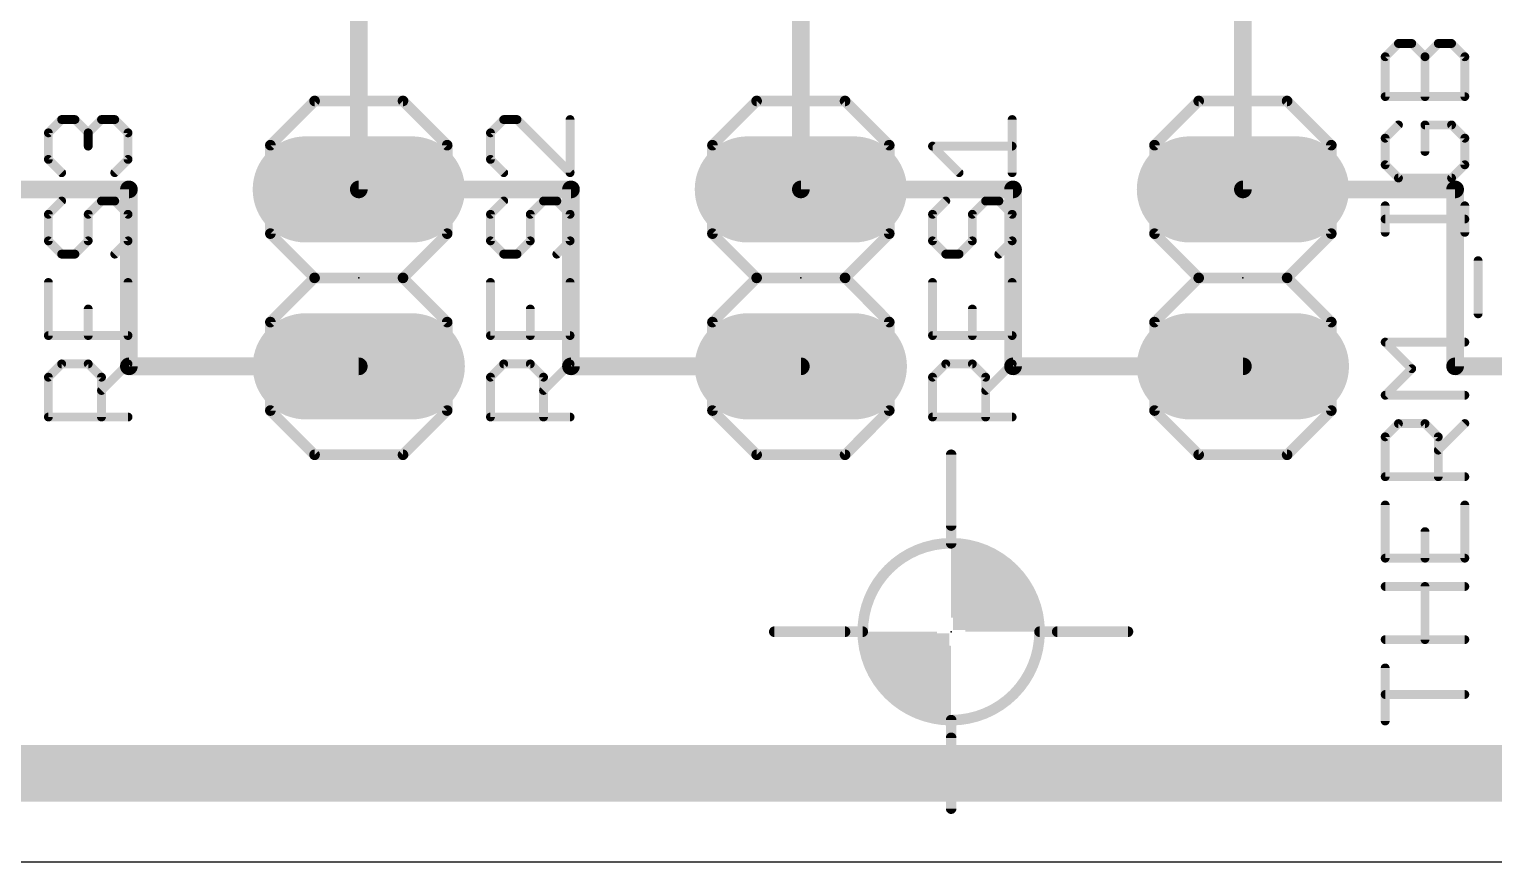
# Model space of a CAD drawing. Extents: x 2.5 to 78.6, y 0 to 52.1.
# Drawn here: x 23.46 to 44.5, y 0 to 11.95 of the extents above; entities that cross this region are included whole.
import ezdxf

# ---------------------------------------------------------------- set-up
doc = ezdxf.new("R2010")
doc.units = 0
for name, color, linetype in [('1', 22, 'CONTINUOUS'), ('16', 175, 'CONTINUOUS'), ('17', 82, 'CONTINUOUS'), ('20', 7, 'CONTINUOUS'), ('21', 253, 'CONTINUOUS'), ('23', 7, 'CONTINUOUS'), ('25', 253, 'CONTINUOUS'), ('49', 253, 'CONTINUOUS'), ('51', 253, 'CONTINUOUS')]:
    doc.layers.add(name, color=color, linetype=linetype)

# ---------------------------------------------------------------- blocks, each defined once
blk = doc.blocks.new('RECT')
blk.add_solid([(-0.5, -0.5), (0.5, -0.5), (-0.5, 0.5), (0.5, 0.5)])
blk = doc.blocks.new('LONGP100')
at = {"const_width": 1}
blk.add_lwpolyline([(-0.5, 0), (0.5, 0)], dxfattribs=at)
at = {"const_width": 0.5}
for points in [[(-0.5, 0.25, 1), (-0.5, -0.25)], [(0.5, -0.25, 1), (0.5, 0.25)]]:
    blk.add_lwpolyline(points, format="xyb", dxfattribs=at)

msp = doc.modelspace()

# ---------------------------------------------------------------- linework, layer by layer
at = {"layer": '1'}
for points, const_width in [([(28.194, 13.782), (28.194, 9.652)], 0.254), ([(34.544, 13.782), (34.544, 9.652)], 0.254), ([(40.894, 13.782), (40.894, 9.652)], 0.254), ([(21.844, 9.652), (24.892, 9.652)], 0.254), ([(24.892, 9.652), (24.892, 7.112)], 0.254), ([(28.194, 9.652), (31.242, 9.652)], 0.254), ([(31.242, 9.652), (31.242, 7.112)], 0.254), ([(34.544, 9.652), (37.592, 9.652)], 0.254), ([(37.592, 9.652), (37.592, 7.112)], 0.254), ([(40.894, 9.652), (43.942, 9.652)], 0.254), ([(43.942, 9.652), (43.942, 7.112)], 0.254), ([(24.892, 7.112), (28.194, 7.112)], 0.254), ([(31.242, 7.112), (34.544, 7.112)], 0.254), ([(37.592, 7.112), (40.894, 7.112)], 0.254), ([(43.942, 7.112), (47.244, 7.112)], 0.254), ([(36.703, 5.842), (36.703, 4.826)], 0.1524), ([(34.163, 3.302), (35.179, 3.302)], 0.1524), ([(39.243, 3.302), (38.227, 3.302)], 0.1524), ([(36.703, 0.762), (36.703, 1.778)], 0.1524), ([(3.81, 1.27), (76.2, 1.27)], 0.8128)]:
    msp.add_lwpolyline(points, dxfattribs=dict(at, const_width=const_width))
for points, const_width in [([(24.9555, 9.652, 1), (24.8285, 9.652)], 0.127), ([(24.892, 9.5885, 1), (24.892, 9.7155)], 0.127), ([(28.194, 9.7155, 1), (28.194, 9.5885)], 0.127), ([(28.1305, 9.652, 1), (28.2575, 9.652)], 0.127), ([(31.3055, 9.652, 1), (31.1785, 9.652)], 0.127), ([(31.242, 9.5885, 1), (31.242, 9.7155)], 0.127), ([(34.544, 9.7155, 1), (34.544, 9.5885)], 0.127), ([(34.4805, 9.652, 1), (34.6075, 9.652)], 0.127), ([(37.6555, 9.652, 1), (37.5285, 9.652)], 0.127), ([(37.592, 9.5885, 1), (37.592, 9.7155)], 0.127), ([(40.894, 9.7155, 1), (40.894, 9.5885)], 0.127), ([(40.8305, 9.652, 1), (40.9575, 9.652)], 0.127), ([(44.0055, 9.652, 1), (43.8785, 9.652)], 0.127), ([(43.942, 9.5885, 1), (43.942, 9.7155)], 0.127), ([(24.892, 7.1755, 1), (24.892, 7.0485)], 0.127), ([(24.8285, 7.112, 1), (24.9555, 7.112)], 0.127), ([(28.194, 7.0485, 1), (28.194, 7.1755)], 0.127), ([(31.242, 7.1755, 1), (31.242, 7.0485)], 0.127), ([(31.1785, 7.112, 1), (31.3055, 7.112)], 0.127), ([(34.544, 7.0485, 1), (34.544, 7.1755)], 0.127), ([(37.592, 7.1755, 1), (37.592, 7.0485)], 0.127), ([(37.5285, 7.112, 1), (37.6555, 7.112)], 0.127), ([(40.894, 7.0485, 1), (40.894, 7.1755)], 0.127), ([(43.942, 7.1755, 1), (43.942, 7.0485)], 0.127), ([(43.8785, 7.112, 1), (44.0055, 7.112)], 0.127), ([(36.7411, 5.842, 1), (36.6649, 5.842)], 0.0762), ([(36.6649, 4.826, 1), (36.7411, 4.826)], 0.0762), ([(36.703, 2.032, 1), (36.703, 4.572, 1), (36.703, 2.032)], 0.1524), ([(37.2872, 3.3274, 0.4142), (36.7284, 3.8862)], 1.1176), ([(36.1188, 3.2766, 0.4142), (36.6776, 2.7178)], 1.1176), ([(34.163, 3.3401, 1), (34.163, 3.2639)], 0.0762), ([(35.179, 3.2639, 1), (35.179, 3.3401)], 0.0762), ([(38.227, 3.3401, 1), (38.227, 3.2639)], 0.0762), ([(39.243, 3.2639, 1), (39.243, 3.3401)], 0.0762), ([(36.7411, 1.778, 1), (36.6649, 1.778)], 0.0762), ([(36.6649, 0.762, 1), (36.7411, 0.762)], 0.0762)]:
    msp.add_lwpolyline(points, format="xyb", dxfattribs=dict(at, const_width=const_width))
at = {"layer": '16', "const_width": 0.1524}
for points in [[(36.703, 5.842), (36.703, 4.826)], [(34.163, 3.302), (35.179, 3.302)], [(39.243, 3.302), (38.227, 3.302)], [(36.703, 0.762), (36.703, 1.778)]]:
    msp.add_lwpolyline(points, dxfattribs=at)
at = {"layer": '16'}
for points, const_width in [([(36.7411, 5.842, 1), (36.6649, 5.842)], 0.0762), ([(36.6649, 4.826, 1), (36.7411, 4.826)], 0.0762), ([(36.703, 2.032, 1), (36.703, 4.572, 1), (36.703, 2.032)], 0.1524), ([(37.2872, 3.3274, 0.4142), (36.7284, 3.8862)], 1.1176), ([(36.1188, 3.2766, 0.4142), (36.6776, 2.7178)], 1.1176), ([(34.163, 3.3401, 1), (34.163, 3.2639)], 0.0762), ([(35.179, 3.2639, 1), (35.179, 3.3401)], 0.0762), ([(38.227, 3.3401, 1), (38.227, 3.2639)], 0.0762), ([(39.243, 3.2639, 1), (39.243, 3.3401)], 0.0762), ([(36.7411, 1.778, 1), (36.6649, 1.778)], 0.0762), ([(36.6649, 0.762, 1), (36.7411, 0.762)], 0.0762)]:
    msp.add_lwpolyline(points, format="xyb", dxfattribs=dict(at, const_width=const_width))
at = {"layer": '20'}
msp.add_line((2.54, 0), (77.14, 0), dxfattribs=at)
at = {"layer": '21', "const_width": 0.1524}
for points in [[(27.559, 10.922), (26.924, 10.287)], [(28.829, 10.922), (27.559, 10.922)], [(29.464, 10.287), (28.829, 10.922)], [(33.909, 10.922), (33.274, 10.287)], [(35.179, 10.922), (33.909, 10.922)], [(35.814, 10.287), (35.179, 10.922)], [(40.259, 10.922), (39.624, 10.287)], [(41.529, 10.922), (40.259, 10.922)], [(42.164, 10.287), (41.529, 10.922)], [(26.924, 9.017), (26.924, 10.287)], [(29.464, 10.287), (29.464, 9.017)], [(33.274, 9.017), (33.274, 10.287)], [(35.814, 10.287), (35.814, 9.017)], [(39.624, 9.017), (39.624, 10.287)], [(42.164, 10.287), (42.164, 9.017)], [(27.559, 8.382), (26.924, 9.017)], [(29.464, 9.017), (28.829, 8.382)], [(33.909, 8.382), (33.274, 9.017)], [(35.814, 9.017), (35.179, 8.382)], [(40.259, 8.382), (39.624, 9.017)], [(42.164, 9.017), (41.529, 8.382)], [(26.924, 7.747), (27.559, 8.382)], [(28.829, 8.382), (27.559, 8.382)], [(28.829, 8.382), (29.464, 7.747)], [(33.274, 7.747), (33.909, 8.382)], [(35.179, 8.382), (33.909, 8.382)], [(35.179, 8.382), (35.814, 7.747)], [(39.624, 7.747), (40.259, 8.382)], [(41.529, 8.382), (40.259, 8.382)], [(41.529, 8.382), (42.164, 7.747)], [(26.924, 6.477), (26.924, 7.747)], [(29.464, 7.747), (29.464, 6.477)], [(33.274, 6.477), (33.274, 7.747)], [(35.814, 7.747), (35.814, 6.477)], [(39.624, 6.477), (39.624, 7.747)], [(42.164, 7.747), (42.164, 6.477)], [(27.559, 5.842), (26.924, 6.477)], [(29.464, 6.477), (28.829, 5.842)], [(33.909, 5.842), (33.274, 6.477)], [(35.814, 6.477), (35.179, 5.842)], [(40.259, 5.842), (39.624, 6.477)], [(42.164, 6.477), (41.529, 5.842)], [(28.829, 5.842), (27.559, 5.842)], [(35.179, 5.842), (33.909, 5.842)], [(41.529, 5.842), (40.259, 5.842)]]:
    msp.add_lwpolyline(points, dxfattribs=at)
at = {"layer": '21', "const_width": 0.0762}
for points in [[(27.559, 10.9601, 1), (27.559, 10.8839)], [(27.5859, 10.8951, 1), (27.5321, 10.9489)], [(28.8559, 10.9489, 1), (28.8021, 10.8951)], [(28.829, 10.8839, 1), (28.829, 10.9601)], [(33.909, 10.9601, 1), (33.909, 10.8839)], [(33.9359, 10.8951, 1), (33.8821, 10.9489)], [(35.2059, 10.9489, 1), (35.1521, 10.8951)], [(35.179, 10.8839, 1), (35.179, 10.9601)], [(40.259, 10.9601, 1), (40.259, 10.8839)], [(40.2859, 10.8951, 1), (40.2321, 10.9489)], [(41.5559, 10.9489, 1), (41.5021, 10.8951)], [(41.529, 10.8839, 1), (41.529, 10.9601)], [(26.9621, 10.287, 1), (26.8859, 10.287)], [(26.8971, 10.3139, 1), (26.9509, 10.2601)], [(29.5021, 10.287, 1), (29.4259, 10.287)], [(29.4371, 10.2601, 1), (29.4909, 10.3139)], [(33.3121, 10.287, 1), (33.2359, 10.287)], [(33.2471, 10.3139, 1), (33.3009, 10.2601)], [(35.8521, 10.287, 1), (35.7759, 10.287)], [(35.7871, 10.2601, 1), (35.8409, 10.3139)], [(39.6621, 10.287, 1), (39.5859, 10.287)], [(39.5971, 10.3139, 1), (39.6509, 10.2601)], [(42.2021, 10.287, 1), (42.1259, 10.287)], [(42.1371, 10.2601, 1), (42.1909, 10.3139)], [(26.8859, 9.017, 1), (26.9621, 9.017)], [(26.9509, 9.0439, 1), (26.8971, 8.9901)], [(29.4259, 9.017, 1), (29.5021, 9.017)], [(29.4909, 8.9901, 1), (29.4371, 9.0439)], [(33.2359, 9.017, 1), (33.3121, 9.017)], [(33.3009, 9.0439, 1), (33.2471, 8.9901)], [(35.7759, 9.017, 1), (35.8521, 9.017)], [(35.8409, 8.9901, 1), (35.7871, 9.0439)], [(39.5859, 9.017, 1), (39.6621, 9.017)], [(39.6509, 9.0439, 1), (39.5971, 8.9901)], [(42.1259, 9.017, 1), (42.2021, 9.017)], [(42.1909, 8.9901, 1), (42.1371, 9.0439)], [(27.559, 8.4201, 1), (27.559, 8.3439)], [(27.5859, 8.3551, 1), (27.5321, 8.4089)], [(27.5321, 8.3551, 1), (27.5859, 8.4089)], [(28.8559, 8.4089, 1), (28.8021, 8.3551)], [(28.8021, 8.4089, 1), (28.8559, 8.3551)], [(28.829, 8.3439, 1), (28.829, 8.4201)], [(33.909, 8.4201, 1), (33.909, 8.3439)], [(33.9359, 8.3551, 1), (33.8821, 8.4089)], [(33.8821, 8.3551, 1), (33.9359, 8.4089)], [(35.2059, 8.4089, 1), (35.1521, 8.3551)], [(35.1521, 8.4089, 1), (35.2059, 8.3551)], [(35.179, 8.3439, 1), (35.179, 8.4201)], [(40.259, 8.4201, 1), (40.259, 8.3439)], [(40.2859, 8.3551, 1), (40.2321, 8.4089)], [(40.2321, 8.3551, 1), (40.2859, 8.4089)], [(41.5559, 8.4089, 1), (41.5021, 8.3551)], [(41.5021, 8.4089, 1), (41.5559, 8.3551)], [(41.529, 8.3439, 1), (41.529, 8.4201)], [(26.9621, 7.747, 1), (26.8859, 7.747)], [(26.8971, 7.7739, 1), (26.9509, 7.7201)], [(29.5021, 7.747, 1), (29.4259, 7.747)], [(29.4371, 7.7201, 1), (29.4909, 7.7739)], [(33.3121, 7.747, 1), (33.2359, 7.747)], [(33.2471, 7.7739, 1), (33.3009, 7.7201)], [(35.8521, 7.747, 1), (35.7759, 7.747)], [(35.7871, 7.7201, 1), (35.8409, 7.7739)], [(39.6621, 7.747, 1), (39.5859, 7.747)], [(39.5971, 7.7739, 1), (39.6509, 7.7201)], [(42.2021, 7.747, 1), (42.1259, 7.747)], [(42.1371, 7.7201, 1), (42.1909, 7.7739)], [(26.9509, 6.5039, 1), (26.8971, 6.4501)], [(29.4909, 6.4501, 1), (29.4371, 6.5039)], [(33.3009, 6.5039, 1), (33.2471, 6.4501)], [(35.8409, 6.4501, 1), (35.7871, 6.5039)], [(39.6509, 6.5039, 1), (39.5971, 6.4501)], [(42.1909, 6.4501, 1), (42.1371, 6.5039)], [(26.8859, 6.477, 1), (26.9621, 6.477)], [(29.4259, 6.477, 1), (29.5021, 6.477)], [(33.2359, 6.477, 1), (33.3121, 6.477)], [(35.7759, 6.477, 1), (35.8521, 6.477)], [(39.5859, 6.477, 1), (39.6621, 6.477)], [(42.1259, 6.477, 1), (42.2021, 6.477)], [(27.559, 5.8801, 1), (27.559, 5.8039)], [(27.5321, 5.8151, 1), (27.5859, 5.8689)], [(28.8021, 5.8689, 1), (28.8559, 5.8151)], [(28.829, 5.8039, 1), (28.829, 5.8801)], [(33.909, 5.8801, 1), (33.909, 5.8039)], [(33.8821, 5.8151, 1), (33.9359, 5.8689)], [(35.1521, 5.8689, 1), (35.2059, 5.8151)], [(35.179, 5.8039, 1), (35.179, 5.8801)], [(40.259, 5.8801, 1), (40.259, 5.8039)], [(40.2321, 5.8151, 1), (40.2859, 5.8689)], [(41.5021, 5.8689, 1), (41.5559, 5.8151)], [(41.529, 5.8039, 1), (41.529, 5.8801)]]:
    msp.add_lwpolyline(points, format="xyb", dxfattribs=at)
at = {"layer": '23'}
for p in [(28.194, 8.382), (34.544, 8.382), (40.894, 8.382), (36.703, 3.302)]:
    msp.add_point(p, dxfattribs=at)
at = {"layer": '25', "const_width": 0.127}
for points in [[(42.9377, 11.5567), (43.1284, 11.7473)], [(43.1284, 11.7473), (43.3191, 11.7473)], [(43.3191, 11.7473), (43.5097, 11.5567)], [(43.5097, 11.5567), (43.7004, 11.7473)], [(43.7004, 11.7473), (43.891, 11.7473)], [(43.891, 11.7473), (44.0817, 11.5567)], [(42.9377, 10.9847), (42.9377, 11.5567)], [(43.5097, 10.9847), (43.5097, 11.5567)], [(44.0817, 11.5567), (44.0817, 10.9847)], [(44.0817, 10.9847), (42.9377, 10.9847)], [(23.7353, 10.4643), (23.926, 10.6549)], [(23.7353, 10.083), (23.7353, 10.4643)], [(23.926, 10.6549), (24.1166, 10.6549)], [(24.1166, 10.6549), (24.3073, 10.4643)], [(24.3073, 10.4643), (24.498, 10.6549)], [(24.3073, 10.4643), (24.3073, 10.2736)], [(24.498, 10.6549), (24.6886, 10.6549)], [(24.6886, 10.6549), (24.8793, 10.4643)], [(24.8793, 10.4643), (24.8793, 10.083)], [(30.276, 10.6549), (30.0853, 10.4643)], [(30.0853, 10.4643), (30.0853, 10.083)], [(30.4667, 10.6549), (30.276, 10.6549)], [(31.2293, 9.8923), (30.4667, 10.6549)], [(31.2293, 10.6549), (31.2293, 9.8923)], [(37.5793, 9.8923), (37.5793, 10.6549)], [(43.1284, 10.5779), (42.9377, 10.3873)], [(43.891, 10.5779), (43.5097, 10.5779)], [(43.5097, 10.5779), (43.5097, 10.1966)], [(44.0817, 10.3873), (43.891, 10.5779)], [(36.8167, 9.8923), (36.4353, 10.2736)], [(36.4353, 10.2736), (37.5793, 10.2736)], [(42.9377, 10.3873), (42.9377, 10.0059)], [(44.0817, 10.0059), (44.0817, 10.3873)], [(23.926, 9.8923), (23.7353, 10.083)], [(24.8793, 10.083), (24.6886, 9.8923)], [(30.0853, 10.083), (30.276, 9.8923)], [(42.9377, 10.0059), (43.1284, 9.8153)], [(43.891, 9.8153), (44.0817, 10.0059)], [(43.1284, 9.8153), (43.891, 9.8153)], [(23.926, 9.4855), (23.7353, 9.2949)], [(24.3073, 9.2949), (24.498, 9.4855)], [(24.498, 9.4855), (24.6886, 9.4855)], [(24.6886, 9.4855), (24.8793, 9.2949)], [(30.276, 9.4855), (30.0853, 9.2949)], [(30.6573, 9.2949), (30.848, 9.4855)], [(30.848, 9.4855), (31.0386, 9.4855)], [(31.0386, 9.4855), (31.2293, 9.2949)], [(36.626, 9.4855), (36.4353, 9.2949)], [(37.0073, 9.2949), (37.198, 9.4855)], [(37.198, 9.4855), (37.3886, 9.4855)], [(37.3886, 9.4855), (37.5793, 9.2949)], [(42.9377, 9.0357), (42.9377, 9.417)], [(44.0817, 9.0357), (44.0817, 9.417)], [(23.7353, 9.2949), (23.7353, 8.9136)], [(24.3073, 8.9136), (24.3073, 9.2949)], [(24.8793, 9.2949), (24.8793, 8.9136)], [(30.0853, 9.2949), (30.0853, 8.9136)], [(30.6573, 8.9136), (30.6573, 9.2949)], [(31.2293, 9.2949), (31.2293, 8.9136)], [(36.4353, 9.2949), (36.4353, 8.9136)], [(37.0073, 8.9136), (37.0073, 9.2949)], [(37.5793, 9.2949), (37.5793, 8.9136)], [(44.0817, 9.2263), (42.9377, 9.2263)], [(23.7353, 8.9136), (23.926, 8.7229)], [(24.1166, 8.7229), (24.3073, 8.9136)], [(24.8793, 8.9136), (24.6886, 8.7229)], [(30.0853, 8.9136), (30.276, 8.7229)], [(30.4667, 8.7229), (30.6573, 8.9136)], [(31.2293, 8.9136), (31.0386, 8.7229)], [(36.4353, 8.9136), (36.626, 8.7229)], [(36.8167, 8.7229), (37.0073, 8.9136)], [(37.5793, 8.9136), (37.3886, 8.7229)], [(23.926, 8.7229), (24.1166, 8.7229)], [(30.276, 8.7229), (30.4667, 8.7229)], [(36.626, 8.7229), (36.8167, 8.7229)], [(44.2724, 7.8663), (44.2724, 8.6289)], [(23.7353, 8.3162), (23.7353, 7.5535)], [(24.8793, 7.5535), (24.8793, 8.3162)], [(30.0853, 8.3162), (30.0853, 7.5535)], [(31.2293, 7.5535), (31.2293, 8.3162)], [(36.4353, 8.3162), (36.4353, 7.5535)], [(37.5793, 7.5535), (37.5793, 8.3162)], [(24.3073, 7.5535), (24.3073, 7.9348)], [(30.6573, 7.5535), (30.6573, 7.9348)], [(37.0073, 7.5535), (37.0073, 7.9348)], [(23.7353, 7.5535), (24.8793, 7.5535)], [(30.0853, 7.5535), (31.2293, 7.5535)], [(36.4353, 7.5535), (37.5793, 7.5535)], [(43.3191, 7.0782), (42.9377, 7.4595)], [(42.9377, 7.4595), (44.0817, 7.4595)], [(23.7353, 6.9561), (23.926, 7.1468)], [(23.926, 7.1468), (24.3073, 7.1468)], [(24.3073, 7.1468), (24.498, 6.9561)], [(24.498, 6.7654), (24.8793, 7.1468)], [(30.0853, 6.9561), (30.276, 7.1468)], [(30.276, 7.1468), (30.6573, 7.1468)], [(30.6573, 7.1468), (30.848, 6.9561)], [(30.848, 6.7654), (31.2293, 7.1468)], [(36.4353, 6.9561), (36.626, 7.1468)], [(36.626, 7.1468), (37.0073, 7.1468)], [(37.0073, 7.1468), (37.198, 6.9561)], [(37.198, 6.7654), (37.5793, 7.1468)], [(23.7353, 6.3841), (23.7353, 6.9561)], [(24.498, 6.9561), (24.498, 6.3841)], [(30.0853, 6.3841), (30.0853, 6.9561)], [(30.848, 6.9561), (30.848, 6.3841)], [(36.4353, 6.3841), (36.4353, 6.9561)], [(37.198, 6.9561), (37.198, 6.3841)], [(42.9377, 6.6969), (43.3191, 7.0782)], [(44.0817, 6.6969), (42.9377, 6.6969)], [(24.8793, 6.3841), (23.7353, 6.3841)], [(31.2293, 6.3841), (30.0853, 6.3841)], [(37.5793, 6.3841), (36.4353, 6.3841)], [(42.9377, 6.0995), (43.1284, 6.2901)], [(43.1284, 6.2901), (43.5097, 6.2901)], [(43.5097, 6.2901), (43.7004, 6.0995)], [(43.7004, 5.9088), (44.0817, 6.2901)], [(42.9377, 5.5275), (42.9377, 6.0995)], [(43.7004, 6.0995), (43.7004, 5.5275)], [(44.0817, 5.5275), (42.9377, 5.5275)], [(42.9377, 5.1207), (42.9377, 4.3581)], [(44.0817, 4.3581), (44.0817, 5.1207)], [(43.5097, 4.3581), (43.5097, 4.7394)], [(42.9377, 4.3581), (44.0817, 4.3581)], [(42.9377, 3.9513), (44.0817, 3.9513)], [(43.5097, 3.1887), (43.5097, 3.9513)], [(44.0817, 3.1887), (42.9377, 3.1887)], [(42.9377, 2.0193), (42.9377, 2.782)], [(44.0817, 2.4006), (42.9377, 2.4006)]]:
    msp.add_lwpolyline(points, dxfattribs=at)
at = {"layer": '25', "const_width": 0.0635}
for points in [[(43.1284, 11.7791, 1), (43.1284, 11.7156)], [(43.1508, 11.7249, 1), (43.1059, 11.7698)], [(43.3415, 11.7698, 1), (43.2966, 11.7249)], [(43.3191, 11.7156, 1), (43.3191, 11.7791)], [(43.7004, 11.7791, 1), (43.7004, 11.7156)], [(43.7228, 11.7249, 1), (43.6779, 11.7698)], [(43.9135, 11.7698, 1), (43.8686, 11.7249)], [(43.891, 11.7156, 1), (43.891, 11.7791)], [(42.9695, 11.5567, 1), (42.906, 11.5567)], [(42.9153, 11.5791, 1), (42.9602, 11.5342)], [(43.5415, 11.5567, 1), (43.478, 11.5567)], [(43.4873, 11.5791, 1), (43.5322, 11.5342)], [(43.4873, 11.5342, 1), (43.5322, 11.5791)], [(44.1135, 11.5567, 1), (44.05, 11.5567)], [(44.0592, 11.5342, 1), (44.1042, 11.5791)], [(42.9377, 11.0164, 1), (42.9377, 10.9529)], [(42.906, 10.9847, 1), (42.9695, 10.9847)], [(43.478, 10.9847, 1), (43.5415, 10.9847)], [(44.05, 10.9847, 1), (44.1135, 10.9847)], [(44.0817, 10.9529, 1), (44.0817, 11.0164)], [(23.7671, 10.4643, 1), (23.7036, 10.4643)], [(23.7129, 10.4867, 1), (23.7578, 10.4418)], [(23.926, 10.6867, 1), (23.926, 10.6232)], [(23.9484, 10.6325, 1), (23.9035, 10.6774)], [(24.1391, 10.6774, 1), (24.0942, 10.6325)], [(24.1166, 10.6232, 1), (24.1166, 10.6867)], [(24.3391, 10.4643, 1), (24.2756, 10.4643)], [(24.2849, 10.4867, 1), (24.3298, 10.4418)], [(24.2849, 10.4418, 1), (24.3298, 10.4867)], [(24.498, 10.6867, 1), (24.498, 10.6232)], [(24.5204, 10.6325, 1), (24.4755, 10.6774)], [(24.7111, 10.6774, 1), (24.6662, 10.6325)], [(24.6886, 10.6232, 1), (24.6886, 10.6867)], [(24.911, 10.4643, 1), (24.8476, 10.4643)], [(24.8568, 10.4418, 1), (24.9018, 10.4867)], [(30.1171, 10.4643, 1), (30.0536, 10.4643)], [(30.0629, 10.4867, 1), (30.1078, 10.4418)], [(30.276, 10.6867, 1), (30.276, 10.6232)], [(30.2984, 10.6325, 1), (30.2535, 10.6774)], [(30.4891, 10.6774, 1), (30.4442, 10.6325)], [(30.4667, 10.6232, 1), (30.4667, 10.6867)], [(31.2611, 10.6549, 1), (31.1976, 10.6549)], [(37.6111, 10.6549, 1), (37.5476, 10.6549)], [(43.1508, 10.5555, 1), (43.1059, 10.6004)], [(43.5097, 10.6097, 1), (43.5097, 10.5462)], [(43.5415, 10.5779, 1), (43.478, 10.5779)], [(43.9135, 10.6004, 1), (43.8686, 10.5555)], [(43.891, 10.5462, 1), (43.891, 10.6097)], [(36.4353, 10.3054, 1), (36.4353, 10.2419)], [(36.4578, 10.2961, 1), (36.4129, 10.2512)], [(37.5793, 10.2419, 1), (37.5793, 10.3054)], [(42.9695, 10.3873, 1), (42.906, 10.3873)], [(42.9153, 10.4097, 1), (42.9602, 10.3648)], [(44.1135, 10.3873, 1), (44.05, 10.3873)], [(44.0592, 10.3648, 1), (44.1042, 10.4097)], [(23.7578, 10.1054, 1), (23.7129, 10.0605)], [(23.7036, 10.083, 1), (23.7671, 10.083)], [(24.2756, 10.2736, 1), (24.3391, 10.2736)], [(24.8476, 10.083, 1), (24.911, 10.083)], [(24.9018, 10.0605, 1), (24.8568, 10.1054)], [(30.0536, 10.083, 1), (30.1171, 10.083)], [(30.1078, 10.1054, 1), (30.0629, 10.0605)], [(43.478, 10.1966, 1), (43.5415, 10.1966)], [(23.9035, 9.8698, 1), (23.9484, 9.9147)], [(24.6662, 9.9147, 1), (24.7111, 9.8698)], [(30.2535, 9.8698, 1), (30.2984, 9.9147)], [(31.1976, 9.8923, 1), (31.2611, 9.8923)], [(31.2068, 9.8698, 1), (31.2518, 9.9147)], [(36.7942, 9.8698, 1), (36.8391, 9.9147)], [(37.5476, 9.8923, 1), (37.6111, 9.8923)], [(42.906, 10.0059, 1), (42.9695, 10.0059)], [(42.9602, 10.0284, 1), (42.9153, 9.9835)], [(44.05, 10.0059, 1), (44.1135, 10.0059)], [(44.1042, 9.9835, 1), (44.0592, 10.0284)], [(43.1284, 9.847, 1), (43.1284, 9.7835)], [(43.1059, 9.7928, 1), (43.1508, 9.8377)], [(43.8686, 9.8377, 1), (43.9135, 9.7928)], [(43.891, 9.7835, 1), (43.891, 9.847)], [(23.9484, 9.4631, 1), (23.9035, 9.508)], [(24.498, 9.5173, 1), (24.498, 9.4538)], [(24.5204, 9.4631, 1), (24.4755, 9.508)], [(24.7111, 9.508, 1), (24.6662, 9.4631)], [(24.6886, 9.4538, 1), (24.6886, 9.5173)], [(30.2984, 9.4631, 1), (30.2535, 9.508)], [(30.848, 9.5173, 1), (30.848, 9.4538)], [(30.8704, 9.4631, 1), (30.8255, 9.508)], [(31.0611, 9.508, 1), (31.0162, 9.4631)], [(31.0386, 9.4538, 1), (31.0386, 9.5173)], [(36.6484, 9.4631, 1), (36.6035, 9.508)], [(37.198, 9.5173, 1), (37.198, 9.4538)], [(37.2204, 9.4631, 1), (37.1755, 9.508)], [(37.4111, 9.508, 1), (37.3662, 9.4631)], [(37.3886, 9.4538, 1), (37.3886, 9.5173)], [(42.9695, 9.417, 1), (42.906, 9.417)], [(44.1135, 9.417, 1), (44.05, 9.417)], [(23.7671, 9.2949, 1), (23.7036, 9.2949)], [(23.7129, 9.3173, 1), (23.7578, 9.2724)], [(24.3391, 9.2949, 1), (24.2756, 9.2949)], [(24.2849, 9.3173, 1), (24.3298, 9.2724)], [(24.911, 9.2949, 1), (24.8476, 9.2949)], [(24.8568, 9.2724, 1), (24.9018, 9.3173)], [(30.1171, 9.2949, 1), (30.0536, 9.2949)], [(30.0629, 9.3173, 1), (30.1078, 9.2724)], [(30.6891, 9.2949, 1), (30.6256, 9.2949)], [(30.6349, 9.3173, 1), (30.6798, 9.2724)], [(31.2611, 9.2949, 1), (31.1976, 9.2949)], [(31.2068, 9.2724, 1), (31.2518, 9.3173)], [(36.4671, 9.2949, 1), (36.4036, 9.2949)], [(36.4129, 9.3173, 1), (36.4578, 9.2724)], [(37.0391, 9.2949, 1), (36.9756, 9.2949)], [(36.9849, 9.3173, 1), (37.0298, 9.2724)], [(37.6111, 9.2949, 1), (37.5476, 9.2949)], [(37.5568, 9.2724, 1), (37.6018, 9.3173)], [(42.9377, 9.2581, 1), (42.9377, 9.1946)], [(44.0817, 9.1946, 1), (44.0817, 9.2581)], [(42.906, 9.0357, 1), (42.9695, 9.0357)], [(44.05, 9.0357, 1), (44.1135, 9.0357)], [(23.7578, 8.936, 1), (23.7129, 8.8911)], [(23.7036, 8.9136, 1), (23.7671, 8.9136)], [(24.2756, 8.9136, 1), (24.3391, 8.9136)], [(24.3298, 8.8911, 1), (24.2849, 8.936)], [(24.8476, 8.9136, 1), (24.911, 8.9136)], [(24.9018, 8.8911, 1), (24.8568, 8.936)], [(30.0536, 8.9136, 1), (30.1171, 8.9136)], [(30.1078, 8.936, 1), (30.0629, 8.8911)], [(30.6256, 8.9136, 1), (30.6891, 8.9136)], [(30.6798, 8.8911, 1), (30.6349, 8.936)], [(31.1976, 8.9136, 1), (31.2611, 8.9136)], [(31.2518, 8.8911, 1), (31.2068, 8.936)], [(36.4036, 8.9136, 1), (36.4671, 8.9136)], [(36.4578, 8.936, 1), (36.4129, 8.8911)], [(36.9756, 8.9136, 1), (37.0391, 8.9136)], [(37.0298, 8.8911, 1), (36.9849, 8.936)], [(37.5476, 8.9136, 1), (37.6111, 8.9136)], [(37.6018, 8.8911, 1), (37.5568, 8.936)], [(23.926, 8.7546, 1), (23.926, 8.6911)], [(23.9035, 8.7004, 1), (23.9484, 8.7453)], [(24.0942, 8.7453, 1), (24.1391, 8.7004)], [(24.1166, 8.6911, 1), (24.1166, 8.7546)], [(24.6662, 8.7453, 1), (24.7111, 8.7004)], [(30.276, 8.7546, 1), (30.276, 8.6911)], [(30.2535, 8.7004, 1), (30.2984, 8.7453)], [(30.4442, 8.7453, 1), (30.4891, 8.7004)], [(30.4667, 8.6911, 1), (30.4667, 8.7546)], [(31.0162, 8.7453, 1), (31.0611, 8.7004)], [(36.626, 8.7546, 1), (36.626, 8.6911)], [(36.6035, 8.7004, 1), (36.6484, 8.7453)], [(36.7942, 8.7453, 1), (36.8391, 8.7004)], [(36.8167, 8.6911, 1), (36.8167, 8.7546)], [(37.3662, 8.7453, 1), (37.4111, 8.7004)], [(44.3041, 8.6289, 1), (44.2406, 8.6289)], [(23.7671, 8.3162, 1), (23.7036, 8.3162)], [(24.911, 8.3162, 1), (24.8476, 8.3162)], [(30.1171, 8.3162, 1), (30.0536, 8.3162)], [(31.2611, 8.3162, 1), (31.1976, 8.3162)], [(36.4671, 8.3162, 1), (36.4036, 8.3162)], [(37.6111, 8.3162, 1), (37.5476, 8.3162)], [(24.3391, 7.9348, 1), (24.2756, 7.9348)], [(30.6891, 7.9348, 1), (30.6256, 7.9348)], [(37.0391, 7.9348, 1), (36.9756, 7.9348)], [(44.2406, 7.8663, 1), (44.3041, 7.8663)], [(23.7353, 7.5853, 1), (23.7353, 7.5218)], [(23.7036, 7.5535, 1), (23.7671, 7.5535)], [(24.2756, 7.5535, 1), (24.3391, 7.5535)], [(24.8476, 7.5535, 1), (24.911, 7.5535)], [(24.8793, 7.5218, 1), (24.8793, 7.5853)], [(30.0853, 7.5853, 1), (30.0853, 7.5218)], [(30.0536, 7.5535, 1), (30.1171, 7.5535)], [(30.6256, 7.5535, 1), (30.6891, 7.5535)], [(31.1976, 7.5535, 1), (31.2611, 7.5535)], [(31.2293, 7.5218, 1), (31.2293, 7.5853)], [(36.4353, 7.5853, 1), (36.4353, 7.5218)], [(36.4036, 7.5535, 1), (36.4671, 7.5535)], [(36.9756, 7.5535, 1), (37.0391, 7.5535)], [(37.5476, 7.5535, 1), (37.6111, 7.5535)], [(37.5793, 7.5218, 1), (37.5793, 7.5853)], [(42.9377, 7.4913, 1), (42.9377, 7.4278)], [(42.9602, 7.482, 1), (42.9153, 7.4371)], [(44.0817, 7.4278, 1), (44.0817, 7.4913)], [(23.926, 7.1785, 1), (23.926, 7.115)], [(23.9484, 7.1243, 1), (23.9035, 7.1692)], [(24.3298, 7.1692, 1), (24.2849, 7.1243)], [(24.3073, 7.115, 1), (24.3073, 7.1785)], [(24.9018, 7.1243, 1), (24.8568, 7.1692)], [(30.276, 7.1785, 1), (30.276, 7.115)], [(30.2984, 7.1243, 1), (30.2535, 7.1692)], [(30.6798, 7.1692, 1), (30.6349, 7.1243)], [(30.6573, 7.115, 1), (30.6573, 7.1785)], [(31.2518, 7.1243, 1), (31.2068, 7.1692)], [(36.626, 7.1785, 1), (36.626, 7.115)], [(36.6484, 7.1243, 1), (36.6035, 7.1692)], [(37.0298, 7.1692, 1), (36.9849, 7.1243)], [(37.0073, 7.115, 1), (37.0073, 7.1785)], [(37.6018, 7.1243, 1), (37.5568, 7.1692)], [(23.7671, 6.9561, 1), (23.7036, 6.9561)], [(23.7129, 6.9785, 1), (23.7578, 6.9336)], [(24.5297, 6.9561, 1), (24.4662, 6.9561)], [(24.4755, 6.9336, 1), (24.5204, 6.9785)], [(30.1171, 6.9561, 1), (30.0536, 6.9561)], [(30.0629, 6.9785, 1), (30.1078, 6.9336)], [(30.8797, 6.9561, 1), (30.8162, 6.9561)], [(30.8255, 6.9336, 1), (30.8704, 6.9785)], [(36.4671, 6.9561, 1), (36.4036, 6.9561)], [(36.4129, 6.9785, 1), (36.4578, 6.9336)], [(37.2297, 6.9561, 1), (37.1662, 6.9561)], [(37.1755, 6.9336, 1), (37.2204, 6.9785)], [(43.3415, 7.0558, 1), (43.2966, 7.1007)], [(43.2966, 7.0558, 1), (43.3415, 7.1007)], [(24.4755, 6.7879, 1), (24.5204, 6.743)], [(30.8255, 6.7879, 1), (30.8704, 6.743)], [(37.1755, 6.7879, 1), (37.2204, 6.743)], [(42.9377, 6.7286, 1), (42.9377, 6.6651)], [(42.9153, 6.7193, 1), (42.9602, 6.6744)], [(44.0817, 6.6651, 1), (44.0817, 6.7286)], [(23.7353, 6.4159, 1), (23.7353, 6.3524)], [(23.7036, 6.3841, 1), (23.7671, 6.3841)], [(24.4662, 6.3841, 1), (24.5297, 6.3841)], [(24.8793, 6.3524, 1), (24.8793, 6.4159)], [(30.0853, 6.4159, 1), (30.0853, 6.3524)], [(30.0536, 6.3841, 1), (30.1171, 6.3841)], [(30.8162, 6.3841, 1), (30.8797, 6.3841)], [(31.2293, 6.3524, 1), (31.2293, 6.4159)], [(36.4353, 6.4159, 1), (36.4353, 6.3524)], [(36.4036, 6.3841, 1), (36.4671, 6.3841)], [(37.1662, 6.3841, 1), (37.2297, 6.3841)], [(37.5793, 6.3524, 1), (37.5793, 6.4159)], [(43.1284, 6.3219, 1), (43.1284, 6.2584)], [(43.1508, 6.2677, 1), (43.1059, 6.3126)], [(43.5322, 6.3126, 1), (43.4873, 6.2677)], [(43.5097, 6.2584, 1), (43.5097, 6.3219)], [(44.1042, 6.2677, 1), (44.0592, 6.3126)], [(42.9695, 6.0995, 1), (42.906, 6.0995)], [(42.9153, 6.1219, 1), (42.9602, 6.077)], [(43.7321, 6.0995, 1), (43.6686, 6.0995)], [(43.6779, 6.077, 1), (43.7228, 6.1219)], [(43.6779, 5.9313, 1), (43.7228, 5.8864)], [(42.9377, 5.5592, 1), (42.9377, 5.4957)], [(42.906, 5.5275, 1), (42.9695, 5.5275)], [(43.6686, 5.5275, 1), (43.7321, 5.5275)], [(44.0817, 5.4957, 1), (44.0817, 5.5592)], [(42.9695, 5.1207, 1), (42.906, 5.1207)], [(44.1135, 5.1207, 1), (44.05, 5.1207)], [(43.5415, 4.7394, 1), (43.478, 4.7394)], [(42.9377, 4.3898, 1), (42.9377, 4.3263)], [(44.0817, 4.3263, 1), (44.0817, 4.3898)], [(42.906, 4.3581, 1), (42.9695, 4.3581)], [(43.478, 4.3581, 1), (43.5415, 4.3581)], [(44.05, 4.3581, 1), (44.1135, 4.3581)], [(42.9377, 3.9831, 1), (42.9377, 3.9196)], [(43.5415, 3.9513, 1), (43.478, 3.9513)], [(44.0817, 3.9196, 1), (44.0817, 3.9831)], [(42.9377, 3.2204, 1), (42.9377, 3.1569)], [(43.478, 3.1887, 1), (43.5415, 3.1887)], [(44.0817, 3.1569, 1), (44.0817, 3.2204)], [(42.9695, 2.782, 1), (42.906, 2.782)], [(42.9377, 2.4324, 1), (42.9377, 2.3689)], [(44.0817, 2.3689, 1), (44.0817, 2.4324)], [(42.906, 2.0193, 1), (42.9695, 2.0193)]]:
    msp.add_lwpolyline(points, format="xyb", dxfattribs=at)
at = {"layer": '49', "const_width": 0.1524}
for points in [[(36.703, 5.842), (36.703, 4.572)], [(34.163, 3.302), (35.433, 3.302)], [(39.243, 3.302), (37.973, 3.302)], [(36.703, 0.762), (36.703, 2.032)]]:
    msp.add_lwpolyline(points, dxfattribs=at)
at = {"layer": '49'}
for points, const_width in [([(36.7411, 5.842, 1), (36.6649, 5.842)], 0.0762), ([(36.703, 2.032, 1), (36.703, 4.572, 1), (36.703, 2.032)], 0.1524), ([(36.703, 2.032, 1), (36.703, 4.572, 1), (36.703, 2.032)], 0.1524), ([(37.211, 3.302, 0.4142), (36.703, 3.81)], 1.4224), ([(37.211, 3.302, 0.4142), (36.703, 3.81)], 1.4224), ([(36.6649, 4.572, 1), (36.7411, 4.572)], 0.0762), ([(36.195, 3.302, 0.4142), (36.703, 2.794)], 1.4224), ([(36.195, 3.302, 0.4142), (36.703, 2.794)], 1.4224), ([(34.163, 3.3401, 1), (34.163, 3.2639)], 0.0762), ([(35.433, 3.2639, 1), (35.433, 3.3401)], 0.0762), ([(37.973, 3.3401, 1), (37.973, 3.2639)], 0.0762), ([(39.243, 3.2639, 1), (39.243, 3.3401)], 0.0762), ([(36.7411, 2.032, 1), (36.6649, 2.032)], 0.0762), ([(36.6649, 0.762, 1), (36.7411, 0.762)], 0.0762)]:
    msp.add_lwpolyline(points, format="xyb", dxfattribs=dict(at, const_width=const_width))

# ---------------------------------------------------------------- block references
at = {"layer": '17', "xscale": 1.524, "yscale": 1.524}
for p in [(28.194, 9.652), (28.194, 9.652), (34.544, 9.652), (34.544, 9.652), (40.894, 9.652), (40.894, 9.652), (28.194, 7.112), (28.194, 7.112), (34.544, 7.112), (34.544, 7.112), (40.894, 7.112), (40.894, 7.112)]:
    msp.add_blockref('LONGP100', p, dxfattribs=at)
at = {"layer": '51', "xscale": 0.508, "yscale": 0.508, "rotation": 270}
for p in [(28.194, 9.652), (34.544, 9.652), (40.894, 9.652), (28.194, 7.112), (34.544, 7.112), (40.894, 7.112)]:
    msp.add_blockref('RECT', p, dxfattribs=at)

doc.saveas('drawing.dxf')
